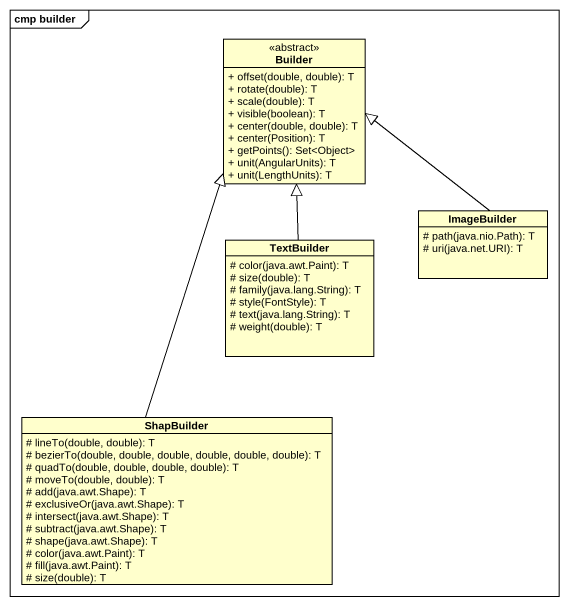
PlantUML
@startuml
mainframe cmp builder
hide circle
hide empty members
skinparam classAttributeIconSize 0
class Builder <<abstract>> {
  + offset(double, double): T
  + rotate(double): T
  + scale(double): T
  + visible(boolean): T
  + center(double, double): T
  + center(Position): T
  + getPoints(): Set<Object>
  + unit(AngularUnits): T
  + unit(LengthUnits): T
}
class ImageBuilder {
  # path(java.nio.Path): T
  # uri(java.net.URI): T
}
class TextBuilder {
  # color(java.awt.Paint): T
  # size(double): T
  # family(java.lang.String): T
  # style(FontStyle): T
  # text(java.lang.String): T
  # weight(double): T
}
class ShapBuilder {
  # lineTo(double, double): T
  # bezierTo(double, double, double, double, double, double): T
  # quadTo(double, double, double, double): T
  # moveTo(double, double): T
  # add(java.awt.Shape): T
  # exclusiveOr(java.awt.Shape): T
  # intersect(java.awt.Shape): T
  # subtract(java.awt.Shape): T
  # shape(java.awt.Shape): T
  # color(java.awt.Paint): T
  # fill(java.awt.Paint): T
  # size(double): T
}
ImageBuilder -up-|> Builder
TextBuilder -up-|> Builder
ShapBuilder -up-|> Builder
@enduml
